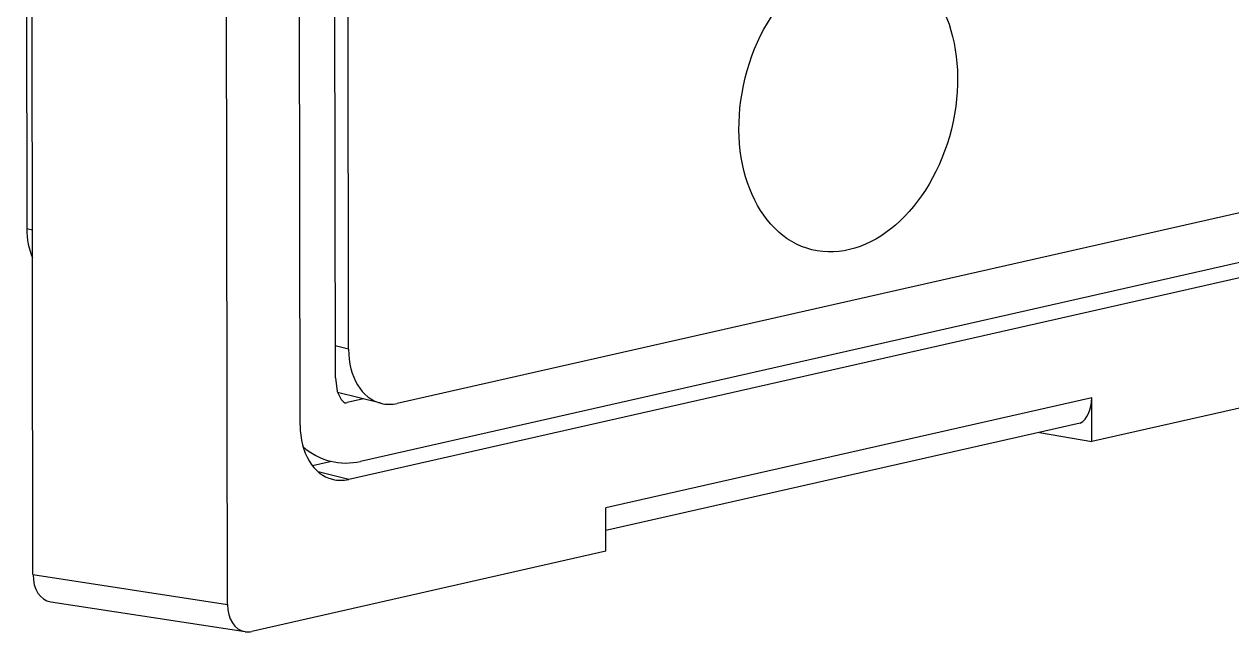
# Model space of a CAD drawing. Header units: millimetres. Extents: x -210 to 210, y -148 to 148.
# Drawn here: x 82.92 to 119, y -58.8 to -40.64 of the extents above; entities that cross this region are included whole.
import ezdxf

# ---------------------------------------------------------------- set-up
doc = ezdxf.new("R2010")
doc.units = ezdxf.units.MM
doc.layers.get('0').update_dxf_attribs({"lineweight": 18})

msp = doc.modelspace()

# ---------------------------------------------------------------- linework, layer by layer
at = {"color": 7, "lineweight": 30}
for p, q in [((83.186, -57.086), (83.091, 8.979)), ((88.995, -57.978), (88.901, 7.272)), ((82.922, 6.685), (82.999, -46.747)), ((91.165, -52.627), (91.081, 5.745)), ((92.218, -51.21), (92.137, 5.137)), ((92.613, -50.356), (92.535, 4.131)), ((121.033, -45.873), (94.067, -51.971)), ((122.487, -47.488), (92.619, -54.242)), ((121.27, -47.304), (92.97, -53.704))]:
    msp.add_line(p, q, dxfattribs=at)
at = {"color": 7, "lineweight": 30, "ltscale": 0.004451}
msp.add_line((82.999, -46.747), (83.172, -46.79), dxfattribs=at)
at = {"color": 7, "lineweight": 30, "ltscale": 0.010218}
msp.add_line((92.613, -50.356), (92.216, -50.257), dxfattribs=at)
at = {"color": 7, "lineweight": 30, "ltscale": 0.271211}
msp.add_line((125.396, -50.717), (114.815, -53.11), dxfattribs=at)
at = {"color": 7, "lineweight": 30, "ltscale": 0.033455}
msp.add_line((93.582, -51.969), (92.283, -51.646), dxfattribs=at)
at = {"color": 7, "lineweight": 30, "ltscale": 0.012439}
msp.add_line((93.059, -51.839), (92.573, -51.948), dxfattribs=at)
at = {"color": 7, "lineweight": 30, "ltscale": 0.37198}
msp.add_line((114.813, -51.808), (100.3, -55.09), dxfattribs=at)
at = {"color": 7, "lineweight": 30, "ltscale": 0.032541}
for p, q in [((114.815, -53.11), (114.813, -51.808)), ((100.302, -56.392), (100.3, -55.09))]:
    msp.add_line(p, q, dxfattribs=at)
at = {"color": 7, "lineweight": 30, "ltscale": 0.363168}
msp.add_line((114.47, -52.564), (100.301, -55.768), dxfattribs=at)
at = {"color": 7, "lineweight": 30, "ltscale": 0.0395}
msp.add_line((113.258, -52.838), (114.815, -53.11), dxfattribs=at)
at = {"color": 7, "lineweight": 30, "ltscale": 0.014604}
msp.add_line((92.102, -53.705), (91.532, -53.834), dxfattribs=at)
at = {"color": 7, "lineweight": 30, "ltscale": 0.023576}
msp.add_line((92.619, -54.242), (91.704, -54.014), dxfattribs=at)
at = {"color": 7, "lineweight": 30, "ltscale": 0.271212}
msp.add_line((100.302, -56.392), (89.721, -58.784), dxfattribs=at)
at = {"color": 7, "lineweight": 30, "ltscale": 0.146912}
for p, q in [((83.186, -57.086), (88.995, -57.978)), ((83.714, -57.9), (89.523, -58.792))]:
    msp.add_line(p, q, dxfattribs=at)
at = {"color": 7, "lineweight": 30}
msp.add_lwpolyline([(92.218, -51.21), (92.273, -51.613), (92.391, -51.859), (92.473, -51.938), (92.504, -51.951)], dxfattribs=at)
for centre, radius, start, end in [((92.533, -51.801), 0.153, 259.0966, 285.5025), ((92.545, -51.812), 1.945, 228.314, 255.8591), ((92.533, -51.81), 1.944, 256.2202, 283.0101), ((89.601, -58.268), 0.531, 261.5415, 283.0911)]:
    msp.add_arc(centre, radius, start, end, dxfattribs=at)
msp.add_ellipse((107.542, -43.014), major_axis=(1.086, 4.367), ratio=0.705184, dxfattribs=at)
for centre, major_axis, ratio, start_param, end_param in [((84.45, -46.419), (0.483, 1.941), 0.705184, 1.911683, 2.404459), ((94.064, -50.028), (-0.483, -1.941), 0.705184, 5.053276, 6.283301), ((114.125, -51.637), (-0.221, 0.975), 0.668226, 3.340914, 4.388112), ((94.064, -50.028), (-0.483, -1.941), 0.705184, 0.000116, 0.340887), ((92.616, -52.299), (-0.483, -1.941), 0.705184, 5.053276, 6.283301), ((92.616, -52.299), (-0.483, -1.941), 0.705184, 0.000116, 0.340887), ((83.913, -56.919), (0.245, 0.972), 0.703963, 1.916204, 3.207953), ((89.721, -57.811), (0.245, 0.972), 0.703963, 1.916204, 3.207953)]:
    msp.add_ellipse(centre, major_axis=major_axis, ratio=ratio, start_param=start_param, end_param=end_param, dxfattribs=at)

doc.saveas('drawing.dxf')
